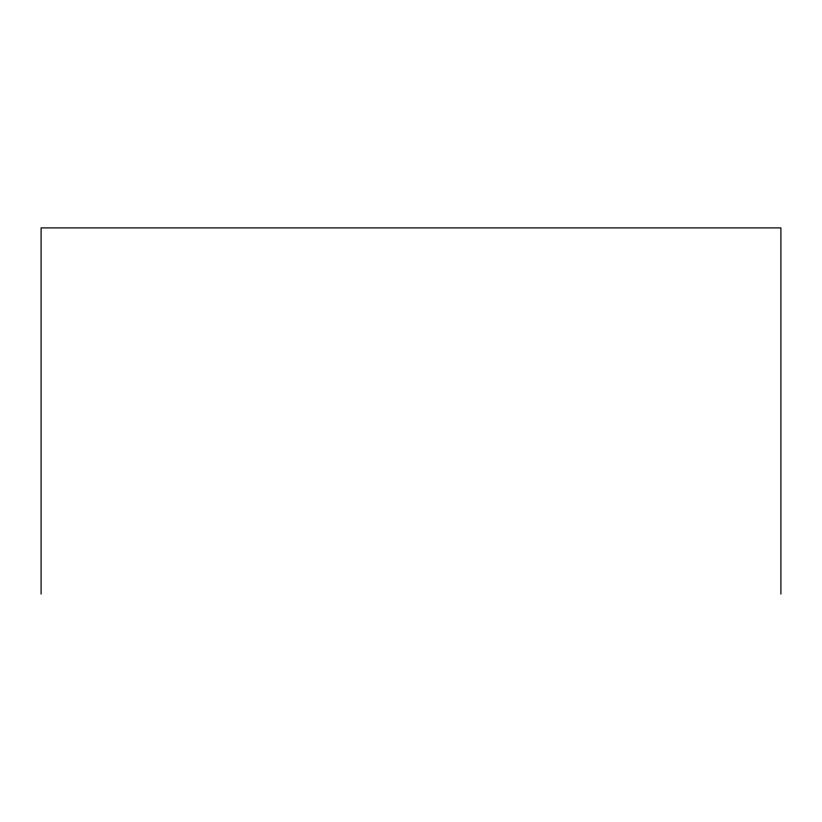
<?xml version="1.0" encoding="UTF-8"?>
<svg xmlns="http://www.w3.org/2000/svg" width="822" height="822" viewBox="0 0 822 822"><rect width="100%" height="100%" fill="white"/><g stroke="black" fill="none" stroke-linecap="round" stroke-linejoin="round"><path stroke-width="1.23" d="M780.9 594.101L780.9 227.9L41.1 227.9L41.1 594.101"/></g></svg>
